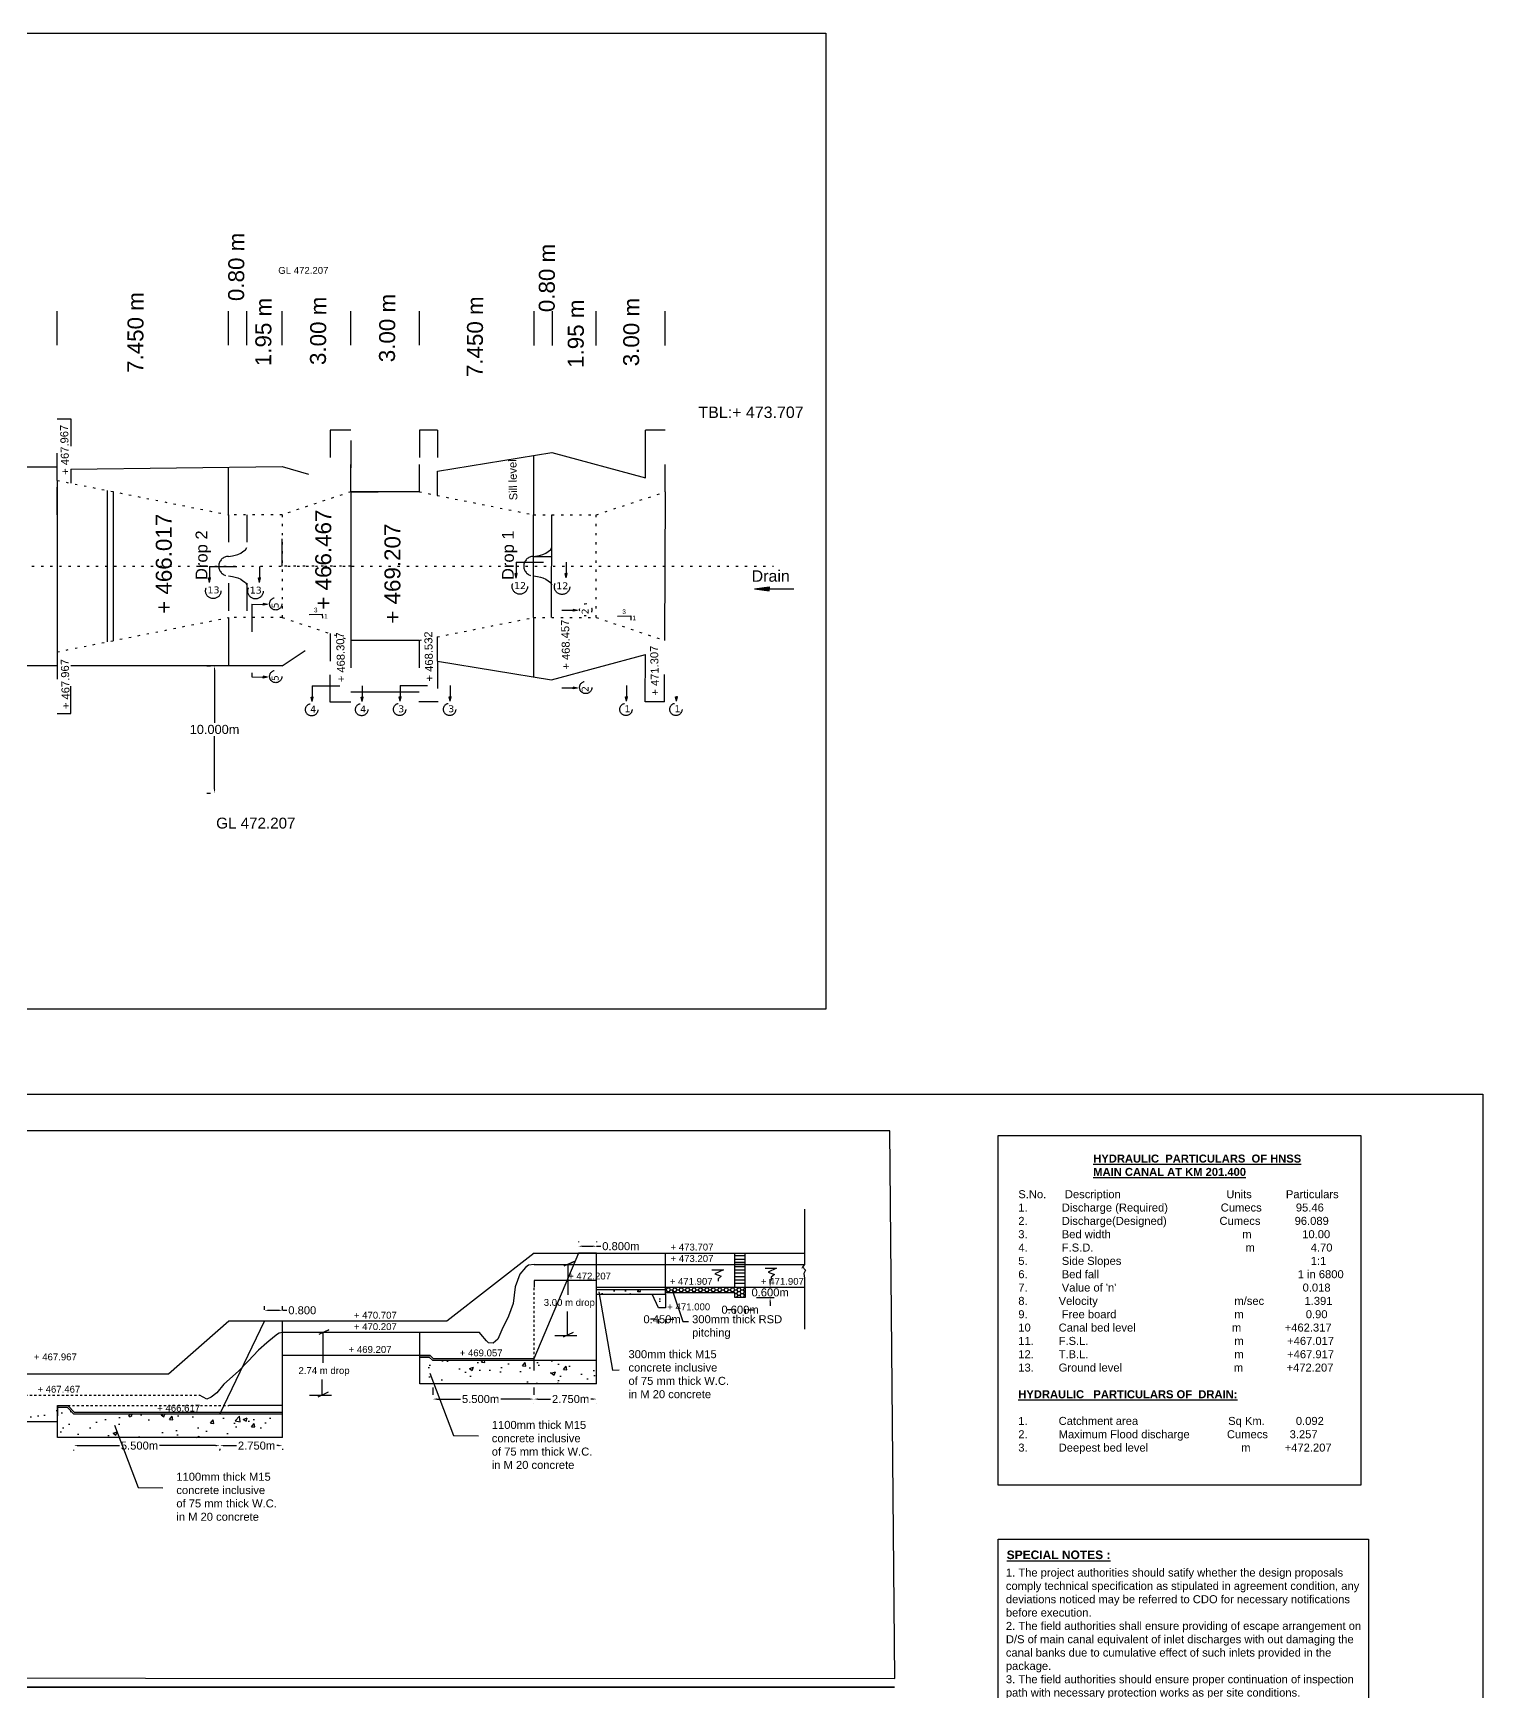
# Model space of a CAD drawing. Header units: inches. Extents: x 132 to 257, y -67 to 80.
# Drawn here: x 193.3 to 256.7, y 7.7 to 80.2 of the extents above; entities that cross this region are included whole.
import ezdxf

# ---------------------------------------------------------------- set-up
doc = ezdxf.new("R2010")
doc.units = ezdxf.units.IN
doc.header["$LTSCALE"] = 0.1
doc.header["$MEASUREMENT"] = 0
for name, pattern in [('ACAD_ISO03W100', [30, 12, -18]), ('ACAD_ISO07W100', [3, 0, -3]), ('DOT', [0.25, 0, -0.25])]:
    doc.linetypes.add(name, pattern=pattern)
doc.styles.get("Standard").update_dxf_attribs({"font": 'arial.ttf'})
doc.dimstyles.get("Standard").update_dxf_attribs({"dimtxt": 0.4, "dimasz": 0.18, "dimexe": 0.18, "dimexo": 0.5, "dimgap": 0.09, "dimtad": 0, "dimtih": 1, "dimtoh": 1, "dimdec": 3, "dimzin": 0, "dimdsep": 46, "dimtxsty": 'Standard', "dimcen": 0.09, "dimadec": 0, "dimazin": 0, "dimtfac": 1, "dimtdec": 3, "dimtofl": 0, "dimtmove": 0, "dimatfit": 3, "dimfxl": 1, "dimtolj": 1, "dimtzin": 0, "dimarcsym": 0})
pattern_1 = [(50, (0, 0), (1.79315, -0.15688), [0.1875, -2.0625]), (355, (0, 0), (-0.346878, 1.88048), [0.15, -1.65]), (100.4514, (0.1494, -0.013), (1.446273, 1.723599), [0.15935, -1.752855]), (46.1842, (0, 0.5), (2.668103, -0.413798), [0.28125, -3.09375]), (96.6356, (0.2223, 0.4655), (2.336657, 2.435295), [0.239026, -2.629282]), (351.1842, (0, 0.5), (2.336655, 2.435297), [0.225, -2.475]), (21, (0.25, 0.375), (1.492268, -1.006547), [0.1875, -2.0625]), (326, (0.25, 0.375), (0.608288, 1.812875), [0.15, -1.65]), (71.4514, (0.3744, 0.2911), (2.100557, 0.806326), [0.15935, -1.752855]), (37.5, (0, 0), (0.0303996, 0.8322346), [0, -1.63, 0, -1.675, 0, -1.65625]), (7.5, (0, 0), (0.657674, 0.9860293), [0, -0.955, 0, -1.5925, 0, -0.63125]), (327.5, (-0.5575, 0), (1.334556, -0.0563872), [0, -0.625, 0, -1.95, 0, -2.5875]), (317.5, (-0.8075, 0), (1.4579654, 0.2502625), [0, -0.8125, 0, -1.295, 0, -1.8375])]
pattern_2 = [(50, (0, 0), (1.4345204, -0.125504), [0.15, -1.65]), (355, (0, 0), (-0.277503, 1.504384), [0.12, -1.32]), (100.4514, (0.1195, -0.0105), (1.157019, 1.378879), [0.12748, -1.402284]), (46.1842, (0, 0.4), (2.134482, -0.331038), [0.225, -2.475]), (96.6356, (0.1779, 0.3724), (1.869325, 1.948236), [0.19122, -2.103426]), (351.1842, (0, 0.4), (1.869324, 1.948237), [0.18, -1.98]), (21, (0.2, 0.3), (1.193814, -0.805238), [0.15, -1.65]), (326, (0.2, 0.3), (0.486631, 1.4503), [0.12, -1.32]), (71.4514, (0.2995, 0.2329), (1.680445, 0.645061), [0.12748, -1.402284]), (37.5, (0, 0), (0.0243197, 0.6657877), [0, -1.304, 0, -1.34, 0, -1.325]), (7.5, (0, 0), (0.526139, 0.7888234), [0, -0.764, 0, -1.274, 0, -0.505]), (327.5, (-0.446, 0), (1.0676449, -0.0451097), [0, -0.5, 0, -1.56, 0, -2.07]), (317.5, (-0.646, 0), (1.1663723, 0.20021), [0, -0.65, 0, -1.036, 0, -1.47])]

# ---------------------------------------------------------------- blocks, each defined once
blk = doc.blocks.new('*D22')
at = {"color": 0, "lineweight": -2, "transparency": 16777216}
for p, q in [((223.839, 24.372), (223.659, 24.372)), ((224.019, 24.404), (224.019, 24.192)), ((224.469, 24.404), (224.469, 24.192)), ((224.649, 24.372), (224.829, 24.372))]:
    blk.add_line(p, q, dxfattribs=at)
at = {"color": 0, "transparency": 16777216}
for points in [[(223.839, 24.402), (223.839, 24.342), (224.019, 24.372)], [(224.649, 24.402), (224.649, 24.342), (224.469, 24.372)]]:
    blk.add_solid(points, dxfattribs=at)
at = {"layer": 'Defpoints', "color": 0, "transparency": 16777216}
for p in [(224.019, 24.904), (224.469, 24.904), (224.469, 24.372)]:
    blk.add_point(p, dxfattribs=at)
at = {"color": 0, "transparency": 16777216, "insert": (224.244, 24.372), "char_height": 0.35, "attachment_point": 5}
blk.add_mtext('\\A1;0.600m', dxfattribs=at)
blk = doc.blocks.new('*D23')
at = {"color": 0, "lineweight": -2, "transparency": 16777216}
for p, q in [((225.559, 25.534), (225.559, 25.714)), ((224.969, 25.354), (225.739, 25.354)), ((224.969, 24.904), (225.739, 24.904)), ((225.559, 24.724), (225.559, 24.544))]:
    blk.add_line(p, q, dxfattribs=at)
at = {"color": 0, "transparency": 16777216}
for points in [[(225.529, 25.534), (225.589, 25.534), (225.559, 25.354)], [(225.529, 24.724), (225.589, 24.724), (225.559, 24.904)]]:
    blk.add_solid(points, dxfattribs=at)
at = {"layer": 'Defpoints', "color": 0, "transparency": 16777216}
for p in [(224.469, 25.354), (224.469, 24.904), (225.559, 25.354)]:
    blk.add_point(p, dxfattribs=at)
at = {"color": 0, "transparency": 16777216, "insert": (225.559, 25.129), "char_height": 0.35, "attachment_point": 5}
blk.add_mtext('\\A1;0.600m', dxfattribs=at)
blk = doc.blocks.new('*D24')
at = {"color": 0, "lineweight": -2, "transparency": 16777216}
for p, q in [((220.501, 23.954), (220.321, 23.954)), ((220.681, 23.954), (220.681, 23.774)), ((220.981, 23.954), (220.981, 23.774)), ((221.161, 23.954), (221.341, 23.954))]:
    blk.add_line(p, q, dxfattribs=at)
at = {"color": 0, "transparency": 16777216}
for points in [[(220.501, 23.984), (220.501, 23.924), (220.681, 23.954)], [(221.161, 23.984), (221.161, 23.924), (220.981, 23.954)]]:
    blk.add_solid(points, dxfattribs=at)
at = {"layer": 'Defpoints', "color": 0, "transparency": 16777216}
for p in [(220.681, 24.454), (220.981, 24.454), (220.981, 23.954)]:
    blk.add_point(p, dxfattribs=at)
at = {"color": 0, "transparency": 16777216, "insert": (220.831, 23.954), "char_height": 0.35, "attachment_point": 5}
blk.add_mtext('\\A1;0.450m', dxfattribs=at)
blk = doc.blocks.new('*D25')
at = {"color": 0, "lineweight": -2, "transparency": 16777216}
for p, q in [((215.398, 20.464), (215.946, 20.464)), ((217.788, 20.464), (217.711, 20.464)), ((215.218, 20.287), (215.218, 20.284)), ((217.968, 20.287), (217.968, 20.284))]:
    blk.add_line(p, q, dxfattribs=at)
at = {"color": 0, "transparency": 16777216}
for points in [[(215.398, 20.494), (215.398, 20.434), (215.218, 20.464)], [(217.788, 20.494), (217.788, 20.434), (217.968, 20.464)]]:
    blk.add_solid(points, dxfattribs=at)
at = {"layer": 'Defpoints', "color": 0, "transparency": 16777216}
for p in [(215.218, 20.787), (215.218, 20.464), (217.968, 20.787)]:
    blk.add_point(p, dxfattribs=at)
at = {"color": 0, "transparency": 16777216, "insert": (216.828, 20.464), "char_height": 0.35, "attachment_point": 5}
blk.add_mtext('\\A1;2.750m', dxfattribs=at)
blk = doc.blocks.new('*D26')
at = {"color": 0, "lineweight": -2, "transparency": 16777216}
for p, q in [((210.797, 20.964), (210.797, 20.644)), ((210.977, 20.464), (212.01, 20.464)), ((215.038, 20.464), (213.769, 20.464)), ((215.218, 20.964), (215.218, 20.644))]:
    blk.add_line(p, q, dxfattribs=at)
at = {"color": 0, "transparency": 16777216}
for points in [[(210.977, 20.494), (210.977, 20.434), (210.797, 20.464)], [(215.038, 20.494), (215.038, 20.434), (215.218, 20.464)]]:
    blk.add_solid(points, dxfattribs=at)
at = {"layer": 'Defpoints', "color": 0, "transparency": 16777216}
for p in [(210.797, 20.464), (210.797, 20.464), (215.218, 20.464)]:
    blk.add_point(p, dxfattribs=at)
at = {"color": 0, "transparency": 16777216, "insert": (212.89, 20.464), "char_height": 0.35, "attachment_point": 5}
blk.add_mtext('\\A1;5.500m', dxfattribs=at)
blk = doc.blocks.new('*D27')
at = {"color": 0, "lineweight": -2, "transparency": 16777216}
for p, q in [((201.478, 18.284), (201.478, 18.247)), ((201.658, 18.427), (202.205, 18.427)), ((204.048, 18.427), (203.97, 18.427)), ((204.228, 18.284), (204.228, 18.247))]:
    blk.add_line(p, q, dxfattribs=at)
at = {"color": 0, "transparency": 16777216}
for points in [[(201.658, 18.457), (201.658, 18.397), (201.478, 18.427)], [(204.048, 18.457), (204.048, 18.397), (204.228, 18.427)]]:
    blk.add_solid(points, dxfattribs=at)
at = {"layer": 'Defpoints', "color": 0, "transparency": 16777216}
for p in [(201.478, 18.784), (201.478, 18.427), (204.228, 18.784)]:
    blk.add_point(p, dxfattribs=at)
at = {"color": 0, "transparency": 16777216, "insert": (203.088, 18.427), "char_height": 0.35, "attachment_point": 5}
blk.add_mtext('\\A1;2.750m', dxfattribs=at)
blk = doc.blocks.new('*D28')
at = {"color": 0, "lineweight": -2, "transparency": 16777216}
for p, q in [((195.097, 18.221), (195.097, 18.247)), ((195.277, 18.427), (197.085, 18.427)), ((201.298, 18.427), (198.844, 18.427)), ((201.478, 18.221), (201.478, 18.247))]:
    blk.add_line(p, q, dxfattribs=at)
at = {"color": 0, "transparency": 16777216}
for points in [[(195.277, 18.457), (195.277, 18.397), (195.097, 18.427)], [(201.298, 18.457), (201.298, 18.397), (201.478, 18.427)]]:
    blk.add_solid(points, dxfattribs=at)
at = {"layer": 'Defpoints', "color": 0, "transparency": 16777216}
for p in [(195.097, 18.721), (195.097, 18.427), (201.478, 18.721)]:
    blk.add_point(p, dxfattribs=at)
at = {"color": 0, "transparency": 16777216, "insert": (197.965, 18.427), "char_height": 0.35, "attachment_point": 5}
blk.add_mtext('\\A1;5.500m', dxfattribs=at)
blk = doc.blocks.new('*D43')
at = {"color": 0, "lineweight": -2, "transparency": 16777216}
for p, q in [((217.168, 27.354), (217.168, 27.331)), ((217.348, 27.151), (217.788, 27.151)), ((217.968, 27.354), (217.968, 27.331)), ((217.968, 27.151), (218.148, 27.151))]:
    blk.add_line(p, q, dxfattribs=at)
at = {"color": 0, "transparency": 16777216}
for points in [[(217.348, 27.181), (217.348, 27.121), (217.168, 27.151)], [(217.788, 27.181), (217.788, 27.121), (217.968, 27.151)]]:
    blk.add_solid(points, dxfattribs=at)
at = {"layer": 'Defpoints', "color": 0, "transparency": 16777216}
for p in [(217.168, 26.854), (217.968, 27.151), (217.968, 26.854)]:
    blk.add_point(p, dxfattribs=at)
at = {"color": 0, "transparency": 16777216, "insert": (219.028, 27.151), "char_height": 0.35, "attachment_point": 5}
blk.add_mtext('\\A1;0.800m', dxfattribs=at)
blk = doc.blocks.new('*D44')
at = {"color": 0, "lineweight": -2, "transparency": 16777216}
for p, q in [((203.428, 24.374), (203.428, 24.527)), ((203.608, 24.347), (204.048, 24.347)), ((204.228, 24.374), (204.228, 24.527)), ((204.228, 24.347), (204.408, 24.347))]:
    blk.add_line(p, q, dxfattribs=at)
at = {"color": 0, "transparency": 16777216}
for points in [[(203.608, 24.377), (203.608, 24.317), (203.428, 24.347)], [(204.048, 24.377), (204.048, 24.317), (204.228, 24.347)]]:
    blk.add_solid(points, dxfattribs=at)
at = {"layer": 'Defpoints', "color": 0, "transparency": 16777216}
for p in [(204.228, 24.347), (203.428, 23.874), (204.228, 23.874)]:
    blk.add_point(p, dxfattribs=at)
at = {"color": 0, "transparency": 16777216, "insert": (205.088, 24.347), "char_height": 0.35, "attachment_point": 5}
blk.add_mtext('\\A1;0.800', dxfattribs=at)
blk = doc.blocks.new('*D65')
at = {"color": 0, "lineweight": -2, "transparency": 16777216}
for p, q in [((200.905, 52.545), (201.069, 52.545)), ((201.249, 52.365), (201.249, 50.052)), ((201.249, 47.15), (201.249, 49.463)), ((200.905, 46.97), (201.069, 46.97))]:
    blk.add_line(p, q, dxfattribs=at)
at = {"color": 0, "transparency": 16777216}
for points in [[(201.219, 52.365), (201.279, 52.365), (201.249, 52.545)], [(201.219, 47.15), (201.279, 47.15), (201.249, 46.97)]]:
    blk.add_solid(points, dxfattribs=at)
at = {"layer": 'Defpoints', "color": 0, "transparency": 16777216}
for p in [(201.405, 52.545), (201.249, 46.97), (201.405, 46.97)]:
    blk.add_point(p, dxfattribs=at)
at = {"color": 0, "transparency": 16777216, "insert": (201.249, 49.758), "char_height": 0.4, "attachment_point": 5}
blk.add_mtext('\\A1;10.000m', dxfattribs=at)

msp = doc.modelspace()

# ---------------------------------------------------------------- hatches: boundary and pattern name
at = {"linetype": 'ACAD_ISO03W100'}
for points in [[(201.0718, 56.3893), (201.0297, 56.3893), (200.9876, 56.3893), (201.0297, 56.1907)], [(203.2587, 56.3925), (203.2166, 56.3925), (203.1745, 56.3925), (203.2166, 56.1938)], [(214.4868, 56.5814), (214.4447, 56.5814), (214.4026, 56.5814), (214.4447, 56.3828)], [(216.6737, 56.5846), (216.6316, 56.5846), (216.5895, 56.5846), (216.6316, 56.3859)], [(225.5229, 56.0011), (224.8698, 55.9106), (225.5229, 55.8201), (225.5229, 55.9106)], [(203.3723, 55.1902), (203.3726, 55.2323), (203.3728, 55.2744), (203.5712, 55.2309)], [(216.9381, 54.9289), (216.9384, 54.971), (216.9387, 55.0131), (217.1371, 54.9696)], [(203.3723, 52.0097), (203.3726, 52.0518), (203.3729, 52.0939), (203.5713, 52.0504)], [(216.9381, 51.5316), (216.9384, 51.5737), (216.9387, 51.6158), (217.1371, 51.5723)], [(205.5666, 51.1757), (205.5245, 51.1757), (205.4824, 51.1757), (205.5245, 50.977)], [(207.7536, 51.1788), (207.7115, 51.1788), (207.6694, 51.1788), (207.7115, 50.9801)], [(209.4156, 51.1886), (209.3735, 51.1886), (209.3314, 51.1886), (209.3735, 50.9899)], [(211.6025, 51.1918), (211.5604, 51.1918), (211.5183, 51.1918), (211.5604, 50.9931)], [(219.3178, 51.1886), (219.2757, 51.1886), (219.2336, 51.1886), (219.2757, 50.9899)], [(221.5048, 51.1918), (221.4627, 51.1918), (221.4206, 51.1918), (221.4627, 50.9931)]]:
    msp.add_hatch(color=256, dxfattribs=at).paths.add_polyline_path(points)
h = msp.add_hatch()
h.set_pattern_fill('AR-CONC', color=256, scale=0.2, style=0)
h.set_pattern_definition(pattern_2)
h.paths.add_polyline_path([(220.9806, 25.2549), (217.9684, 25.254), (217.9684, 25.054), (220.9805, 25.0549)])
h.paths.add_polyline_path([(220.9805, 25.0549), (220.3916, 25.0547), (220.6805, 24.454), (220.9805, 24.454)])
h = msp.add_hatch()
h.set_pattern_fill('HONEY', color=256, scale=0.75, style=0)
h.paths.add_polyline_path([(224.4686, 25.354), (220.9806, 25.354), (220.9805, 25.1289), (224.0186, 25.129), (224.0186, 24.904), (224.4686, 24.904)])
h = msp.add_hatch()
h.set_pattern_fill('AR-CONC', color=256, scale=0.25, style=0)
h.set_pattern_definition(pattern_1)
h.paths.add_polyline_path([(217.9684, 22.149), (210.797, 22.149), (210.647, 22.299), (210.228, 22.299), (210.2282, 21.1248), (217.9684, 21.124)])
h = msp.add_hatch()
h.set_pattern_fill('AR-CONC', color=256, scale=0.2, style=0)
h.set_pattern_definition(pattern_2)
h.paths.add_polyline_path([(194.378, 19.9591), (191.3147, 19.9591), (191.3147, 19.7341), (190.8647, 19.7341), (190.8647, 19.884), (186.3693, 19.884), (186.4164, 19.484), (194.378, 19.484)])
h.paths.add_polyline_path([(191.3147, 20.084), (185.7291, 20.084), (185.7291, 19.884), (190.8647, 19.884), (190.8647, 19.7341), (191.3147, 19.7341)])
h.paths.add_polyline_path([(186.3693, 19.884), (185.7291, 19.884), (185.7291, 19.484), (186.4164, 19.484)])
h = msp.add_hatch()
h.set_pattern_fill('AR-CONC', color=256, scale=0.25, style=0)
h.set_pattern_definition(pattern_1)
h.paths.add_polyline_path([(204.228, 19.8087), (195.0969, 19.809), (194.7969, 20.109), (194.378, 20.109), (194.378, 18.784), (204.228, 18.784)])

# ---------------------------------------------------------------- linework, layer by layer
for p, q in [((194.3604, 66.5643), (194.3604, 68.0643)), ((201.8604, 66.564), (201.8604, 68.064)), ((202.6604, 66.564), (202.6604, 68.064)), ((204.2104, 66.564), (204.2104, 68.064)), ((207.2104, 66.5638), (207.2104, 68.0638)), ((210.2109, 66.5637), (210.211, 68.0637)), ((215.2273, 66.5636), (215.2274, 68.0636)), ((216.0313, 66.5635), (216.0314, 68.0635)), ((217.9508, 66.5635), (217.9508, 68.0635)), ((220.963, 66.5633), (220.9631, 68.0633)), ((220.1084, 60.7642), (220.113, 62.853)), ((211.0115, 61.0609), (216.0101, 61.8761)), ((215.2008, 61.7467), (215.2008, 59.155)), ((216.0101, 61.8761), (220.1084, 60.7642)), ((194.3604, 61.239), (186.3604, 61.239)), ((194.9604, 61.1449), (204.2104, 61.2612)), ((194.9604, 61.1449), (194.9604, 60.533)), ((201.8604, 59.153), (201.8604, 61.2316)), ((211.0101, 60.9072), (211.0115, 61.0609)), ((194.3604, 60.653), (194.3604, 53.153)), ((211.0101, 59.9932), (211.0101, 60.9072)), ((196.5603, 53.593), (196.5603, 60.213)), ((196.8103, 60.163), (196.8103, 53.643)), ((210.2104, 60.153), (207.2104, 60.153)), ((207.2104, 60.153), (207.2104, 53.653)), ((220.963, 60.153), (220.9366, 53.657)), ((215.2008, 54.653), (215.2108, 59.153)), ((215.9973, 54.653), (216.0101, 59.153)), ((201.8604, 54.653), (201.8604, 52.5448)), ((205.3931, 54.7953), (205.9633, 54.8031)), ((205.9633, 54.8031), (205.9671, 54.621)), ((215.2008, 54.653), (215.2008, 52.0613)), ((218.8875, 54.7195), (219.4577, 54.7272)), ((219.4577, 54.7272), (219.4615, 54.5451)), ((211.0101, 52.7452), (211.0101, 53.8134)), ((210.2104, 53.653), (207.2104, 53.653)), ((215.9973, 51.9313), (220.1098, 53.0367)), ((220.0866, 50.9678), (220.1098, 53.0367)), ((220.1098, 53.0367), (220.1098, 53.0367)), ((194.3604, 52.5448), (186.3604, 52.5448)), ((204.2104, 52.5448), (194.9604, 52.5448)), ((211.0101, 52.7452), (215.9973, 51.9313)), ((207.2104, 51.403), (210.2089, 51.403)), ((227.067, 28.7789), (227.0671, 26.354)), ((215.228, 26.854), (211.408, 23.874)), ((217.1684, 26.854), (215.2184, 22.224)), ((215.228, 26.854), (227.0671, 26.8539)), ((217.9684, 26.854), (217.1684, 26.854)), ((217.9684, 25.654), (217.9684, 26.854)), ((220.9805, 25.054), (220.9808, 26.8539)), ((224.0186, 25.354), (224.0186, 26.854)), ((224.4686, 25.354), (224.4686, 26.854)), ((215.228, 26.354), (227.0671, 26.354)), ((216.9819, 26.4795), (216.5397, 26.2723)), ((216.714, 26.354), (216.9819, 26.4795)), ((216.714, 26.354), (216.714, 25.026)), ((224.4686, 26.7247), (224.0186, 26.7247)), ((224.4686, 26.5705), (224.0186, 26.5705)), ((224.4686, 26.4457), (224.0186, 26.4457)), ((224.4686, 26.354), (224.0186, 26.354)), ((224.4686, 26.2474), (224.0186, 26.2474)), ((227.0671, 26.354), (226.9709, 26.2434)), ((226.9709, 26.2434), (227.1127, 26.1051)), ((217.9684, 25.654), (215.228, 25.654)), ((215.228, 25.654), (215.228, 25.354)), ((217.9684, 25.354), (217.9684, 25.654)), ((224.4686, 26.104), (224.0186, 26.104)), ((224.4686, 25.9684), (224.0186, 25.9684)), ((224.4686, 25.8069), (224.0186, 25.8069)), ((224.4686, 25.6674), (224.0186, 25.6674)), ((224.4686, 25.5205), (224.0186, 25.5205)), ((227.1127, 26.1051), (227.0296, 25.9612)), ((227.0296, 25.9612), (227.0671, 25.7594)), ((227.0671, 25.7594), (227.0671, 23.5202)), ((217.9683, 25.254), (220.9805, 25.2549)), ((217.9684, 25.354), (227.0671, 25.354)), ((217.9684, 21.124), (217.9684, 25.354)), ((217.9684, 25.054), (220.9805, 25.0549)), ((220.6805, 24.454), (220.3915, 25.0549)), ((220.9805, 25.054), (220.9805, 24.454)), ((220.9808, 25.1289), (224.0239, 25.129)), ((224.0186, 24.904), (224.0186, 25.129)), ((224.4686, 24.904), (224.0186, 24.904)), ((224.4686, 25.354), (224.4686, 24.904)), ((216.6771, 24.2971), (216.6771, 23.2504)), ((220.9805, 24.454), (220.6805, 24.454)), ((201.878, 23.874), (199.2387, 21.5585)), ((201.478, 19.8087), (203.4279, 23.874)), ((211.408, 23.874), (201.878, 23.874)), ((204.2279, 22.374), (204.2279, 23.874)), ((212.8413, 23.374), (204.2279, 23.374)), ((206.2508, 23.4996), (205.8086, 23.2923)), ((205.9829, 23.374), (206.2508, 23.4996)), ((205.9829, 23.374), (205.9829, 22.046)), ((210.2282, 21.1239), (210.2279, 23.374)), ((216.1386, 23.2504), (217.1026, 23.2504)), ((216.945, 23.3759), (216.5028, 23.1687)), ((210.678, 22.374), (204.2279, 22.374)), ((204.228, 18.784), (204.2279, 22.374)), ((210.228, 22.374), (210.678, 22.374)), ((210.228, 22.299), (210.647, 22.299)), ((210.647, 22.299), (210.797, 22.149)), ((210.678, 22.374), (210.828, 22.224)), ((217.9684, 22.149), (210.797, 22.149)), ((215.228, 22.224), (210.828, 22.224)), ((215.2184, 22.224), (215.2184, 21.7146)), ((199.2387, 21.5585), (191.3146, 21.5589)), ((205.9459, 21.3172), (205.9459, 20.634)), ((217.9684, 21.124), (210.2282, 21.1248)), ((205.4075, 20.634), (206.3715, 20.634)), ((206.2138, 20.7595), (205.7716, 20.5523)), ((194.378, 18.784), (194.378, 20.1841)), ((194.378, 20.1841), (194.378, 19.7341)), ((204.228, 19.8087), (195.0969, 19.809)), ((204.228, 19.884), (195.128, 19.884)), ((204.228, 20.184), (201.878, 20.184)), ((184.8291, 19.484), (194.378, 19.484)), ((204.228, 18.784), (194.378, 18.784))]:
    msp.add_line(p, q)
for p, q in [((194.3604, 60.653), (194.3604, 63.353)), ((194.3604, 63.353), (194.9604, 63.353)), ((194.3604, 60.653), (194.3604, 63.353)), ((194.9604, 63.353), (194.9604, 61.1449)), ((207.2104, 62.853), (206.3104, 62.853)), ((206.3104, 62.853), (206.3104, 60.653)), ((207.2104, 60.153), (207.2104, 62.853)), ((210.2108, 62.853), (210.2104, 60.153)), ((211.0118, 62.853), (210.2128, 62.853)), ((211.0118, 62.853), (211.0115, 61.0609)), ((220.963, 62.853), (220.113, 62.853)), ((220.963, 60.153), (220.963, 62.853)), ((207.2104, 60.153), (207.2104, 62.403)), ((207.2104, 62.403), (207.2104, 60.153)), ((210.2104, 60.153), (210.2108, 62.403)), ((204.2104, 61.2612), (206.3104, 60.653)), ((194.3604, 59.153), (194.3604, 60.653)), ((207.2104, 60.153), (210.2108, 60.153)), ((201.8604, 59.153), (201.8604, 54.653)), ((202.6604, 59.153), (202.6604, 54.653)), ((204.2104, 56.903), (204.2104, 59.153)), ((215.2058, 56.903), (215.2058, 57.328)), ((215.2058, 57.328), (216.0049, 57.3257)), ((201.0297, 56.8808), (203.2166, 56.8839)), ((201.0297, 56.8808), (201.0297, 56.3893)), ((203.2166, 56.8839), (203.2166, 56.3925)), ((214.4447, 57.0729), (216.6316, 57.076)), ((214.4447, 57.0729), (214.4447, 56.5814)), ((216.6316, 57.076), (216.6316, 56.5846)), ((200.9876, 56.3893), (201.0297, 56.3893)), ((201.0297, 56.1907), (200.9876, 56.3893)), ((201.0297, 56.1907), (201.0718, 56.3893)), ((201.0718, 56.3893), (201.0297, 56.3893)), ((203.2166, 56.1938), (203.1745, 56.3925)), ((203.1745, 56.3925), (203.2166, 56.3925)), ((203.2587, 56.3925), (203.2166, 56.3925)), ((203.2166, 56.1938), (203.2587, 56.3925)), ((214.4447, 56.3828), (214.4026, 56.5814)), ((214.4026, 56.5814), (214.4447, 56.5814)), ((214.4868, 56.5814), (214.4447, 56.5814)), ((214.4447, 56.3828), (214.4868, 56.5814)), ((216.5895, 56.5846), (216.6316, 56.5846)), ((216.6316, 56.3859), (216.5895, 56.5846)), ((216.6316, 56.3859), (216.6737, 56.5846)), ((216.6737, 56.5846), (216.6316, 56.5846)), ((224.8698, 55.9106), (225.5229, 56.0011)), ((224.8698, 55.9106), (225.5229, 55.8201)), ((225.5229, 56.0011), (225.5229, 55.9106)), ((225.5229, 55.9106), (226.6029, 55.9106)), ((225.5229, 55.8201), (225.5229, 55.9106)), ((202.8811, 55.2357), (202.8812, 52.0553)), ((202.8811, 55.2357), (203.3726, 55.2323)), ((203.3723, 55.1902), (203.3726, 55.2323)), ((203.5712, 55.2309), (203.3723, 55.1902)), ((203.3728, 55.2744), (203.3726, 55.2323)), ((203.5712, 55.2309), (203.3728, 55.2744)), ((216.447, 54.9744), (216.9384, 54.971)), ((216.9381, 54.9289), (216.9384, 54.971)), ((217.1371, 54.9696), (216.9381, 54.9289)), ((216.9387, 55.0131), (216.9384, 54.971)), ((217.1371, 54.9696), (216.9387, 55.0131)), ((204.2104, 52.5448), (206.3104, 53.953)), ((206.3104, 53.953), (206.3104, 51.403)), ((194.3604, 53.153), (194.3604, 50.453)), ((206.3104, 50.953), (206.3104, 53.153)), ((207.2104, 53.653), (207.2104, 50.953)), ((207.2104, 53.653), (207.2104, 51.403)), ((210.2093, 53.653), (210.2089, 50.9677)), ((220.9366, 50.964), (220.9366, 53.653)), ((194.9604, 50.453), (194.9604, 52.5448)), ((211.0101, 52.7452), (211.0098, 50.9642)), ((202.8812, 52.0553), (203.3726, 52.0518)), ((203.3723, 52.0097), (203.3726, 52.0518)), ((203.5713, 52.0504), (203.3723, 52.0097)), ((203.3729, 52.0939), (203.3726, 52.0518)), ((203.5713, 52.0504), (203.3729, 52.0939)), ((205.5245, 51.6671), (207.7115, 51.6702)), ((205.5245, 51.6671), (205.5245, 51.1757)), ((207.7115, 51.6702), (207.7115, 51.1788)), ((209.3735, 51.68), (211.5604, 51.6832)), ((209.3735, 51.68), (209.3735, 51.1886)), ((211.5604, 51.6832), (211.5604, 51.1918)), ((216.447, 51.5772), (216.9384, 51.5737)), ((216.9381, 51.5316), (216.9384, 51.5737)), ((217.1371, 51.5723), (216.9381, 51.5316)), ((216.9387, 51.6158), (216.9384, 51.5737)), ((217.1371, 51.5723), (216.9387, 51.6158)), ((219.2757, 51.68), (219.2757, 51.1886)), ((205.4824, 51.1757), (205.5245, 51.1757)), ((205.5245, 50.977), (205.4824, 51.1757)), ((205.5245, 50.977), (205.5666, 51.1757)), ((205.5666, 51.1757), (205.5245, 51.1757)), ((207.2104, 50.953), (206.3104, 50.953)), ((207.1854, 50.9511), (206.3354, 50.9549)), ((207.1608, 50.9512), (206.3599, 50.9548)), ((207.7115, 50.9801), (207.6694, 51.1788)), ((207.6694, 51.1788), (207.7115, 51.1788)), ((207.7536, 51.1788), (207.7115, 51.1788)), ((207.7115, 50.9801), (207.7536, 51.1788)), ((209.3735, 50.9899), (209.3314, 51.1886)), ((209.3314, 51.1886), (209.3735, 51.1886)), ((209.4156, 51.1886), (209.3735, 51.1886)), ((209.3735, 50.9899), (209.4156, 51.1886)), ((211.0343, 50.9641), (210.1843, 50.9678)), ((211.0098, 50.9642), (210.2089, 50.9677)), ((211.5183, 51.1918), (211.5604, 51.1918)), ((211.5604, 50.9931), (211.5183, 51.1918)), ((211.5604, 50.9931), (211.6025, 51.1918)), ((211.6025, 51.1918), (211.5604, 51.1918)), ((219.2336, 51.1886), (219.2757, 51.1886)), ((219.2757, 50.9899), (219.2336, 51.1886)), ((219.2757, 50.9899), (219.3178, 51.1886)), ((219.3178, 51.1886), (219.2757, 51.1886)), ((220.9366, 50.964), (220.0866, 50.9678)), ((221.4627, 50.9931), (221.4206, 51.1918)), ((221.4206, 51.1918), (221.4627, 51.1918)), ((221.5048, 51.1918), (221.4627, 51.1918)), ((221.4627, 50.9931), (221.5048, 51.1918)), ((194.3604, 50.453), (194.9604, 50.453)), ((185.7291, 20.184), (194.378, 20.1841)), ((191.3147, 19.9591), (194.378, 19.9591)), ((194.378, 20.184), (194.828, 20.184)), ((194.378, 20.109), (194.7969, 20.109)), ((194.7969, 20.109), (195.0969, 19.809)), ((194.828, 20.184), (195.128, 19.884))]:
    msp.add_line(p, q, dxfattribs=at)
at = {"linetype": 'ACAD_ISO07W100'}
for p, q in [((194.3604, 60.653), (201.8604, 59.153)), ((207.2104, 60.153), (204.2104, 59.153)), ((210.2108, 60.153), (215.2108, 59.153)), ((217.9608, 59.153), (220.963, 60.153)), ((204.2104, 59.153), (201.8604, 59.153)), ((204.2104, 59.153), (204.2104, 54.653)), ((215.2108, 59.153), (217.9608, 59.153)), ((217.9508, 54.653), (217.9508, 59.153)), ((168.8595, 56.903), (225.7052, 56.903)), ((207.2104, 56.903), (204.2104, 56.903)), ((194.3604, 53.153), (201.8604, 54.653)), ((204.2104, 54.653), (201.8604, 54.653)), ((204.2104, 54.653), (207.2104, 53.653)), ((210.2093, 53.653), (215.2008, 54.653)), ((215.2008, 54.653), (217.9508, 54.653)), ((217.9508, 54.653), (220.9486, 53.653)), ((194.378, 18.784), (194.378, 20.1841))]:
    msp.add_line(p, q, dxfattribs=at)
at = {"linetype": 'DOT'}
for p, q in [((215.228, 22.224), (215.228, 25.354)), ((186.3623, 20.634), (200.5957, 20.634)), ((194.828, 20.184), (201.878, 20.184))]:
    msp.add_line(p, q, dxfattribs=at)
for points in [[(135.5989, 80.2202), (227.9954, 80.2202), (227.9954, 37.5178), (135.5989, 37.5178)], [(230.7973, 32.2039), (132.6202, 32.2026), (132.6202, 8.2765), (231.019, 8.2341)], [(235.539, 31.996), (251.3992, 31.996), (251.3992, 16.6981), (235.539, 16.6981)], [(235.539, 14.3293), (251.745, 14.3293), (251.745, 0.5372), (235.539, 0.5372)]]:
    msp.add_lwpolyline(points, close=True)
at = {"linetype": 'ACAD_ISO03W100'}
for points in [[(201.8578, 57.328), (202.0308, 57.3484), (202.1562, 57.389), (202.2657, 57.4202), (202.3976, 57.4743), (202.4916, 57.5393), (202.5982, 57.6242), (202.6571, 57.7241)], [(215.2067, 57.328), (215.3797, 57.3484), (215.5051, 57.389), (215.6146, 57.4202), (215.7465, 57.4743), (215.8405, 57.5393), (215.9471, 57.6242), (216.006, 57.7241)], [(201.8578, 56.478), (202.0308, 56.4576), (202.1562, 56.417), (202.2657, 56.3859), (202.3976, 56.3317), (202.4916, 56.2667), (202.5982, 56.1819), (202.6571, 56.0819)], [(215.2067, 56.478), (215.3797, 56.4576), (215.5051, 56.417), (215.6146, 56.3859), (215.7465, 56.3317), (215.8405, 56.2667), (215.9471, 56.1819), (216.006, 56.0819)], [(225.3402, 26.191), (225.8441, 26.191), (225.468, 26.0145), (225.7508, 25.9092), (225.6099, 25.8015), (225.6101, 25.6909)], [(223.013, 26.1174), (223.5169, 26.1174), (223.1408, 25.9409), (223.4235, 25.8356), (223.2826, 25.7279), (223.2828, 25.6173)]]:
    msp.add_lwpolyline(points, dxfattribs=at)
for points in [[(231.0004, 7.8625), (131.5772, 7.8625), (131.5772, 33.799), (256.7442, 33.799), (256.7442, 7.8625)], [(215.228, 26.354), (214.989, 26.3202), (214.8602, 26.2165), (214.6028, 25.9283), (214.4004, 25.3691), (214.3124, 24.6516), (214.108, 24.0883), (213.8199, 23.4961), (213.647, 23.087), (213.4377, 22.9051), (213.2357, 22.9285), (213.1416, 23.0091), (212.8951, 23.3046), (212.8413, 23.374)], [(218.0697, 25.1611), (218.6602, 21.7228), (218.9502, 21.746)], [(221.2764, 25.2388), (221.7379, 23.86), (221.9896, 23.8558)], [(204.2279, 23.374), (204.0713, 23.3429), (204.0087, 23.3052), (203.8678, 23.2076), (203.5435, 22.9293), (203.1786, 22.6015), (202.7231, 22.1282), (202.2926, 21.6809), (201.6608, 21.1103), (201.3552, 20.738), (201.105, 20.5536), (200.9144, 20.4584), (200.5957, 20.634)], [(210.669, 21.5967), (211.7059, 18.8688), (212.7946, 18.8515)], [(196.8656, 19.329), (197.9025, 16.6011), (198.9913, 16.5838)], [(256.7442, 7.8625), (256.7442, -28.2935), (131.5772, -28.2935), (131.5772, 7.8625), (231.0004, 7.8625)]]:
    msp.add_lwpolyline(points)
at = {"linetype": 'DOT'}
msp.add_lwpolyline([(227.067, 28.7789), (227.0671, 26.354), (226.9397, 26.1982)], dxfattribs=at)
at = {"linetype": 'ACAD_ISO03W100'}
for centre, radius in [((201.1933, 55.8206), 0.3367), ((203.0399, 55.8099), 0.3367), ((214.6083, 56.0127), 0.3367), ((216.4549, 56.002), 0.3367), ((203.9254, 55.2542), 0.2693), ((203.9254, 52.0738), 0.2693), ((217.4912, 51.5957), 0.2693), ((205.4987, 50.623), 0.2693), ((207.6856, 50.6262), 0.2693), ((209.3477, 50.636), 0.2693), ((211.5346, 50.6391), 0.2693), ((219.2499, 50.636), 0.2693), ((221.4368, 50.6391), 0.2693)]:
    msp.add_circle(centre, radius, dxfattribs=at)
at = {"linetype": 'ACAD_ISO07W100'}
msp.add_circle((217.4912, 54.9929), 0.2693, dxfattribs=at)
at = {"linetype": 'ACAD_ISO03W100'}
for centre in [(201.8604, 56.903), (215.2058, 56.903)]:
    msp.add_arc(centre, 0.4253, 90, 270, dxfattribs=at)

# ---------------------------------------------------------------- texts
for height, p in [(0.30066, (204.0371, 69.6918)), (0.47543, (201.3202, 45.4252))]:
    msp.add_text('GL 472.207', height=height).set_placement(p)
at = {"attachment_point": 3}
for s, insert, char_height, width, rotation in [('{\\fArial|b0|i0|c0|p34;0.80 m}', (201.8589, 71.4917), 0.7, 7.774214, 89.646822), ('{\\fArial|b0|i0|c0|p34;0.80 m}', (215.45, 71.0074), 0.7, 7.774214, 89.646822), ('{\\fArial|b0|i0|c0|p34;7.450 m}', (197.4491, 68.8922), 0.7, 7.774214, 89.646822), ('{\\fArial|b0|i0|c0|p34;1.95 m}', (203.0455, 68.6445), 0.7, 7.774214, 89.646822), ('{\\fArial|b0|i0|c0|p34;3.00 m}', (205.4418, 68.6935), 0.7, 7.774214, 89.646822), ('{\\fArial|b0|i0|c0|p34;3.00 m}', (208.4622, 68.8155), 0.7, 7.774214, 89.646822), ('{\\fArial|b0|i0|c0|p34;7.450 m}', (212.3041, 68.7083), 0.7, 7.774214, 89.646822), ('{\\fArial|b0|i0|c0|p34;1.95 m}', (216.715, 68.5674), 0.7, 7.774214, 89.646822), ('{\\fArial|b0|i0|c0|p34;3.00 m}', (219.1425, 68.6385), 0.7, 7.774214, 89.646822), ('{\\fArial|b0|i0|c0|p34;+ 467.967}', (194.4888, 63.0829), 0.35, 6.701919, 91.341932), ('{\\fArial|b0|i0|c0|p34;Sill level}', (214.1068, 61.5716), 0.35, 6.701919, 91.341932), ('+ 466.017', (198.6769, 59.194), 0.7, 8.948433, 90), ('+ 466.467', (205.6558, 59.3775), 0.7, 8.948433, 90), ('Drop 2', (200.4185, 58.4691), 0.5185, 6.628246, 90), ('{\\fArial|b0|i0|c0|p34;+ 469.207}', (208.6812, 58.7634), 0.7, 8.948433, 90), ('Drop 1', (213.8261, 58.4691), 0.5185, 6.628246, 90), ('+ 468.457', (216.4105, 54.5568), 0.35, 6.701919, 91.341932), ('+ 468.307', (206.5666, 54.0065), 0.35, 6.701919, 91.341932), ('+ 468.532', (210.4233, 54.0432), 0.35, 6.701919, 91.341932), ('+ 471.307', (220.304, 53.4196), 0.35, 6.701919, 91.341932), ('{\\fArial|b0|i0|c0|p34;+ 467.967}', (194.5188, 52.8326), 0.35, 6.701919, 91.341932)]:
    msp.add_mtext(s, dxfattribs=dict(at, insert=insert, char_height=char_height, width=width, rotation=rotation))
for s, insert, char_height, width, attachment_point in [('{\\fArial|b0|i0|c0|p34;TBL:+ 473.707}', (227.0241, 63.8843), 0.5, 11.872625, 3), ('{\\fArial|b0|i0|c0|p34;Drain}', (226.4194, 56.721), 0.5, 9.014226, 3), ('{\\fArial|b0|i0|c0|p34;3}', (205.5988, 55.0854), 0.2, 0.473014, 1), ('{\\fArial|b0|i0|c0|p34;1}', (206.0415, 54.8157), 0.2, 0.473014, 1), ('{\\fArial|b0|i0|c0|p34;3}', (219.0932, 55.0095), 0.2, 0.473014, 1), ('{\\fArial|b0|i0|c0|p34;1}', (219.536, 54.7399), 0.2, 0.473014, 1), ('{\\fArial|b1|i0|c0|p34;\\LHYDRAULIC  PARTICULARS  OF HNSS MAIN CANAL AT KM 201.400}', (239.6983, 31.1609), 0.35, 9.411111, 1), ("S.No.      Description                                  Units           Particulars\\P1.           Discharge (Required)                 Cumecs           95.46\\P2.           Discharge(Designed)                 Cumecs           96.089\\P3.           Bed width^I^I^I^I   ^Im^I         10.00\\P4.           F.S.D.                                                 m                  4.70\\P5.           Side Slopes                                                             1:1\\P6.           Bed fall                                                                1 in 6800\\P7.           Value of 'n'                                                            0.018\\P8.          Velocity                                            m/sec             1.391\\P9.           Free board                                      m                    0.90\\P10         Canal bed level                               m              +462.317\\P11.        F.S.L.                                               m              +467.017\\P12.        T.B.L.                                               m              +467.917\\P13.        Ground level                                    m              +472.207\\P\\P{\\fArial|b1|i0|c0|p34;\\LHYDRAULIC   PARTICULARS OF  DRAIN:\\P\\P}1.          Catchment area                             Sq Km.          0.092\\P2.          Maximum Flood discharge            Cumecs       3.257\\P3.          Deepest bed level                              m           +472.207", (236.4184, 29.6024), 0.35, 36.111938, 1), ('{\\fArial|b0|i0|c0|p34;+ 473.707}', (223.0787, 27.2639), 0.3, 5.060385, 3), ('{\\fArial|b0|i0|c0|p34;+ 473.207}', (223.0787, 26.7639), 0.3, 5.060385, 3), ('{\\fArial|b0|i0|c0|p34;+ 472.207}', (218.5952, 25.9959), 0.3, 5.060385, 3), ('{\\fArial|b0|i0|c0|p34;+ 471.907}', (223.0422, 25.7639), 0.3, 5.060385, 3), ('{\\fArial|b0|i0|c0|p34;+ 471.907}', (227.0369, 25.7639), 0.3, 5.060385, 3), ('{\\fArial|b0|i0|c0|p34;3.00 m drop}', (217.8903, 24.8429), 0.3, 5.060385, 3), ('{\\fArial|b0|i0|c0|p34;+ 470.707}', (209.2234, 24.2839), 0.3, 5.060385, 3), ('{\\fArial|b0|i0|c0|p34;+ 471.000}', (222.936, 24.6502), 0.3, 5.060385, 3), ('{\\fArial|b0|i0|c0|p34;+ 470.207}', (209.2234, 23.7839), 0.3, 5.060385, 3), ('{\\fArial|b0|i0|c0|p34;+ 469.207}', (208.9941, 22.7839), 0.3, 5.060385, 3), ('{\\fArial|b0|i0|c0|p34;+ 469.057}', (213.8522, 22.6339), 0.3, 5.060385, 3), ('{\\fArial|b0|i0|c0|p34;+ 467.967}', (195.2247, 22.4593), 0.3, 3.267596, 3), ('{\\fArial|b0|i0|c0|p34;2.74 m drop}', (207.1592, 21.8629), 0.3, 5.060385, 3), ('{\\fArial|b0|i0|c0|p34;+ 467.467}', (195.3736, 21.0439), 0.3, 5.060385, 3), ('{\\fArial|b0|i0|c0|p34;+ 466.617}', (200.6176, 20.2188), 0.3, 5.060385, 3), ('{\\fArial|b1|i0|c0|p34;\\LSPECIAL NOTES :}', (235.9098, 13.8384), 0.375, 8.343345, 1), ('\\P{\\H0.9333x;1. The project authorities should satify whether the design proposals   comply technical specification as stipulated in agreement condition, any deviations noticed may be referred to CDO for necessary notifications before execution.\\P2. The field authorities shall ensure providing of escape arrangement on D/S of main canal equivalent of inlet discharges with out damaging the canal banks due to cumulative effect of such inlets provided in the package.\\P3. The field authorities should ensure proper continuation of inspection path with necessary protection works as per site conditions.\\P4. Field authorities shall ensure necessary protection to guide the flows of catchment in to the canal through inlet structure without causing scours in the area and damage to canal banks and ramps provided for continuation to non_inspection path as per site conditions.\\P5. The inlet structures with 2 drops as furnished by field authorities with wing wall levels and ramps for continuation of inspection path is retained .The field authorities shall conduct detailed survey and provide necessary protection works to ensure proper ramp for continuation of inspection path and to prevent blocking of inlet structure from surrounding area due to rain fall or drain flow as per site conditions.}', (235.8753, 13.675), 0.375, 15.691113, 1)]:
    msp.add_mtext(s, dxfattribs=dict(insert=insert, char_height=char_height, width=width, attachment_point=attachment_point))
at = {"linetype": 'ACAD_ISO03W100', "char_height": 0.3, "width": 1.06227, "attachment_point": 1}
for s, insert in [('{\\fVerdana|b0|i0|c0|p34;13}', (200.9424, 56.0128)), ('{\\fVerdana|b0|i0|c0|p34;13}', (202.789, 56.0021)), ('{\\fVerdana|b0|i0|c0|p34;12}', (214.3574, 56.2049)), ('{\\fVerdana|b0|i0|c0|p34;12}', (216.204, 56.1942)), ('{\\fVerdana|b0|i0|c0|p34;4}', (205.4373, 50.7991)), ('{\\fVerdana|b0|i0|c0|p34;4}', (207.6242, 50.8023)), ('{\\fVerdana|b0|i0|c0|p34;3}', (209.2863, 50.8121)), ('{\\fVerdana|b0|i0|c0|p34;3}', (211.4732, 50.8152)), ('{\\fVerdana|b0|i0|c0|p34;1}', (219.1885, 50.812)), ('{\\fVerdana|b0|i0|c0|p34;1}', (221.3754, 50.8152))]:
    msp.add_mtext(s, dxfattribs=dict(at, insert=insert))
at = {"linetype": 'ACAD_ISO03W100', "char_height": 0.3, "width": 1.06227, "attachment_point": 3, "rotation": 89.597093}
for s, insert in [('{\\fVerdana|b0|i0|c0|p34;5}', (203.7497, 55.3169)), ('{\\fVerdana|b0|i0|c0|p34;2}', (217.3155, 55.0556)), ('{\\fVerdana|b0|i0|c0|p34;5}', (203.7498, 52.1364)), ('{\\fVerdana|b0|i0|c0|p34;2}', (217.3156, 51.6583))]:
    msp.add_mtext(s, dxfattribs=dict(at, insert=insert))
at = {"lineweight": 60, "char_height": 0.35, "width": 4.392972, "attachment_point": 1}
for s, insert in [('{\\fArial|b0|i0|c0|p34;300mm thick RSD pitching}', (222.1455, 24.1319)), ('{\\fArial|b0|i0|c0|p34;300mm thick M15 concrete inclusive of 75 mm thick W.C. in M 20 concrete}', (219.3619, 22.6035)), ('{\\fArial|b0|i0|c0|p34;1100mm thick M15 concrete inclusive of 75 mm thick W.C. in M 20 concrete}', (213.3798, 19.5092)), ('{\\fArial|b0|i0|c0|p34;1100mm thick M15 concrete inclusive of 75 mm thick W.C. in M 20 concrete}', (199.5765, 17.2415))]:
    msp.add_mtext(s, dxfattribs=dict(at, insert=insert))

# ---------------------------------------------------------------- dimensions: what is measured, and where the dimension line sits
dim = msp.add_linear_dim(base=(201.2492, 46.9704), p1=(201.4049, 52.5448), p2=(201.4049, 46.9704), angle=90, text='10.000m', dimstyle='Standard')
dim.commit()
dim.dimension.update_dxf_attribs({"geometry": '*D65', "text_midpoint": (201.2492, 49.7576)})
dim = msp.add_linear_dim(base=(217.9684, 27.1509), p1=(217.1684, 26.854), p2=(217.9684, 26.854), text='0.800m', dimstyle='Standard', override={"dimtxt": 0.35})
dim.commit()
dim.dimension.update_dxf_attribs({"geometry": '*D43', "text_midpoint": (219.0279, 27.1509)})
dim = msp.add_linear_dim(base=(225.5591, 25.354), p1=(224.4686, 24.904), p2=(224.4686, 25.354), angle=90, text='0.600m', dimstyle='Standard', override={"dimtxt": 0.35})
dim.commit()
dim.dimension.update_dxf_attribs({"geometry": '*D23', "text_midpoint": (225.5591, 25.129), "dimtype": 160})
for base, p1, p2, text, picture, middle in [((224.4686, 24.3719), (224.0186, 24.904), (224.4686, 24.904), '0.600m', '*D22', (224.2436, 24.3719)), ((220.9805, 23.954), (220.6805, 24.454), (220.9805, 24.454), '0.450m', '*D24', (220.8305, 23.954)), ((210.797, 20.4642), (215.2184, 20.4642), (210.797, 20.4642), '5.500m', '*D26', (212.8898, 20.4642)), ((215.2184, 20.4642), (217.9684, 20.7868), (215.2184, 20.7868), '2.750m', '*D25', (216.8284, 20.4642)), ((195.0969, 18.4267), (201.478, 18.7215), (195.0969, 18.7215), '5.500m', '*D28', (197.9649, 18.4267)), ((201.478, 18.4267), (204.228, 18.784), (201.478, 18.784), '2.750m', '*D27', (203.088, 18.4267))]:
    dim = msp.add_linear_dim(base=base, p1=p1, p2=p2, text=text, dimstyle='Standard', override={"dimtxt": 0.35})
    dim.commit()
    dim.dimension.update_dxf_attribs({"geometry": picture, "text_midpoint": middle, "dimtype": 160})
dim = msp.add_linear_dim(base=(204.2279, 24.347), p1=(203.4279, 23.874), p2=(204.2279, 23.874), dimstyle='Standard', override={"dimtxt": 0.35})
dim.commit()
dim.dimension.update_dxf_attribs({"geometry": '*D44', "text_midpoint": (205.0879, 24.347)})

doc.saveas('drawing.dxf')
